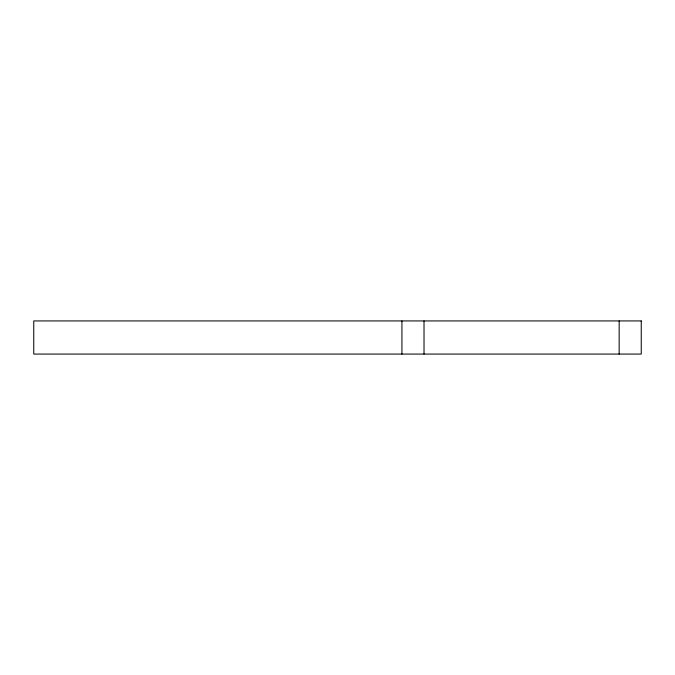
<?xml version="1.0" encoding="UTF-8"?>
<svg xmlns="http://www.w3.org/2000/svg" width="675" height="675" viewBox="0 0 675 675"><rect width="100%" height="100%" fill="white"/><g stroke="black" fill="none" stroke-linecap="round" stroke-linejoin="round"><path stroke-width="1.01" d="M619.161 320.929L619.161 354.071M424.018 320.929L424.018 354.071M401.929 320.929L401.929 354.071M641.25 320.929L33.75 320.929L33.75 354.071L641.25 354.071L641.25 320.929"/></g></svg>
